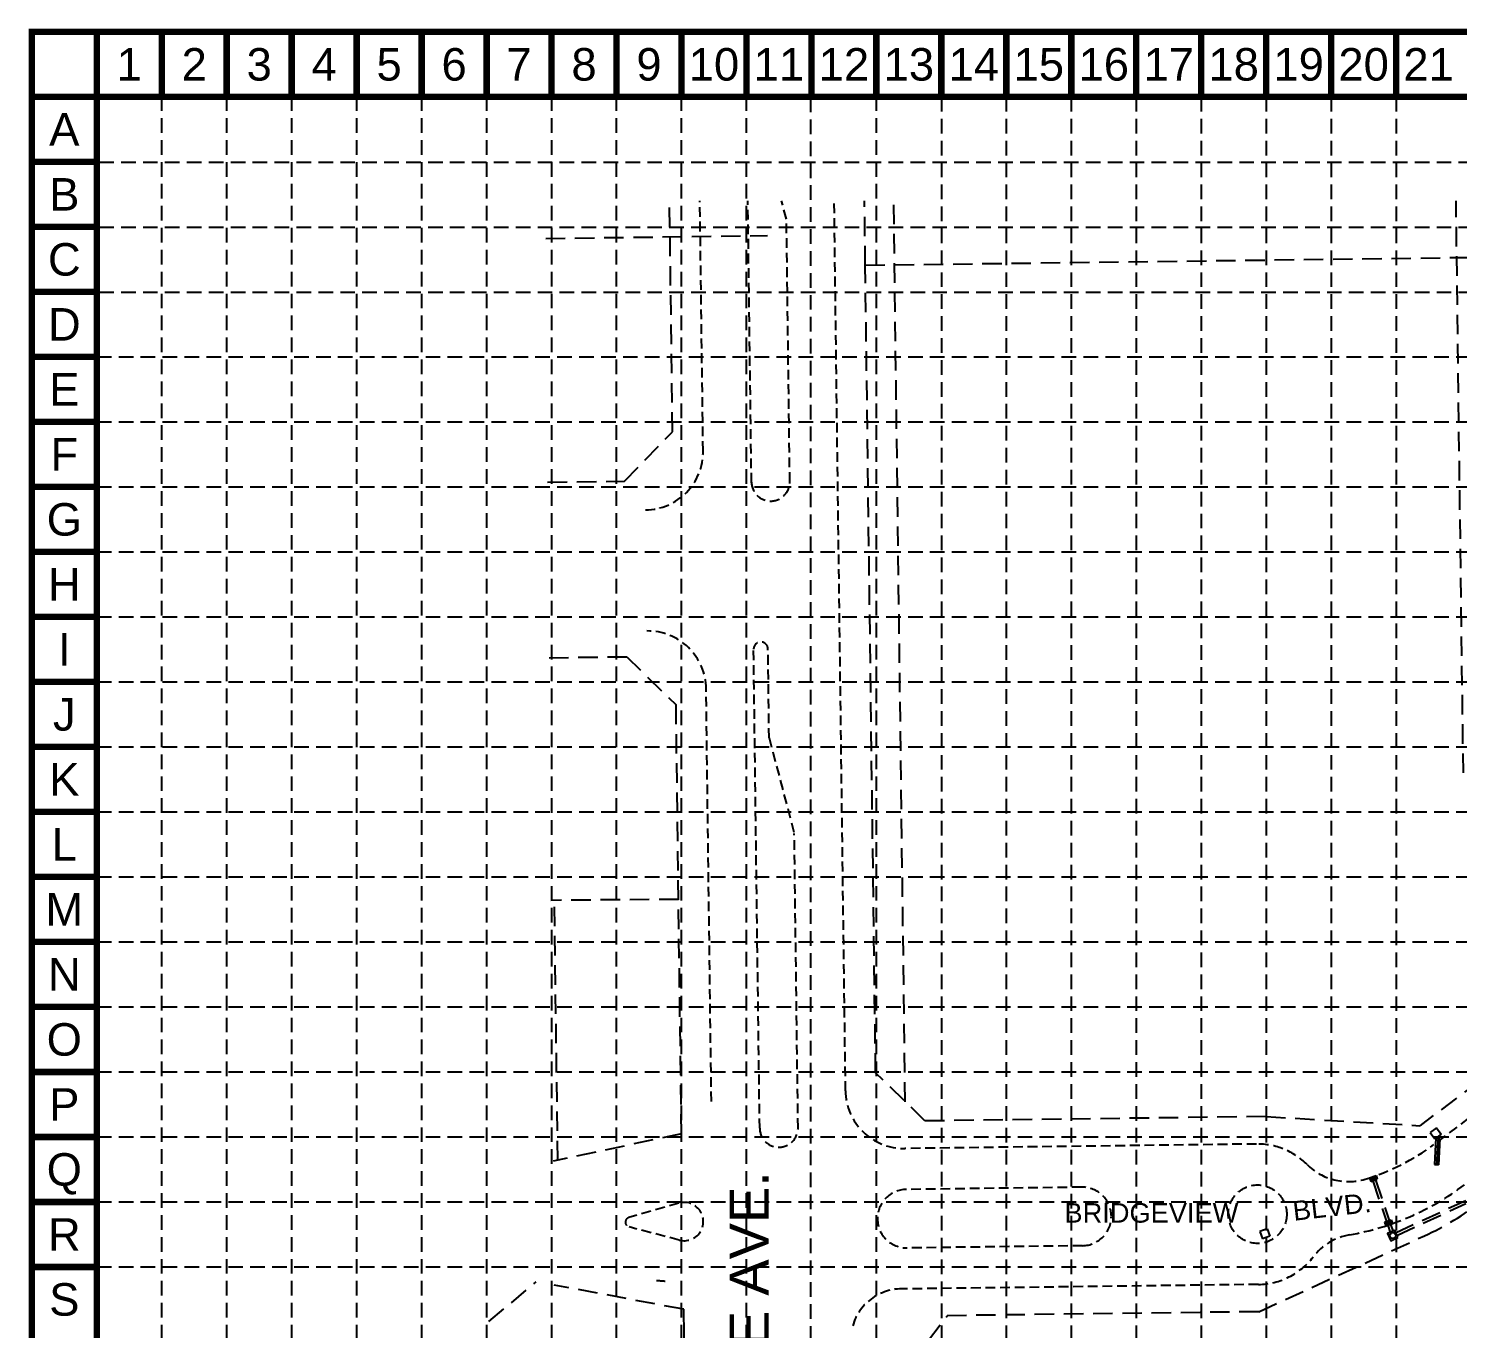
# Model space of a CAD drawing. Header units: feet. Extents: x 8623 to 10760, y 1981 to 3317.
# Drawn here: x 8623 to 9356, y 2651 to 3317 of the extents above; entities that cross this region are included whole.
import ezdxf
from ezdxf.enums import TextEntityAlignment as Align

# ---------------------------------------------------------------- set-up
doc = ezdxf.new("R2010")
doc.units = ezdxf.units.FT
doc.header["$LTSCALE"] = 40
doc.header["$MEASUREMENT"] = 0
for name, pattern in [('DASHED', [0.75, 0.5, -0.25]), ('HIDDEN', [0.375, 0.25, -0.125]), ('HIDDEN2', [0.1875, 0.125, -0.0625])]:
    doc.linetypes.add(name, pattern=pattern)
for name, color, linetype in [('$-EXIST_LOT', 254, 'HIDDEN'), ('$-xstm-undr', 7, 'HIDDEN'), ('BASE', 7, 'CONTINUOUS'), ('EGSU-EASEMENT', 2, 'HIDDEN'), ('EGSU-ROAD_TEXT', 4, 'CONTINUOUS'), ('EGSUL-CONC-ex', 254, 'HIDDEN2'), ('GRID', 254, 'DASHED'), ('U-STRM_UNDR', 2, 'CONTINUOUS'), ('Z-GATE', 2, 'CONTINUOUS')]:
    doc.layers.add(name, color=color, linetype=linetype)
doc.styles.get("Standard").update_dxf_attribs({"font": 'ARIAL.TTF'})

msp = doc.modelspace()

# ---------------------------------------------------------------- linework, layer by layer
at = {"layer": '$-EXIST_LOT', "color": 253}
for p, q in [((8953.697058311685, 3110.593493067957), (8952.183539561873, 3229.063576163164)), ((9052.615408069902, 3195.897989770514), (9052.191699944253, 3229.063576163163)), ((8888.608544426806, 3209.770112831912), (9002.41552915025, 3211.22405800303)), ((9362.58816396863, 3199.858057711096), (9052.615408069902, 3195.897989770514)), ((9057.904480922438, 2781.897898648619), (9052.615408069902, 3195.897989770514)), ((8929.018460566609, 3085.276170671293), (8953.697058311685, 3110.593493067957)), ((8889.60915144671, 3084.772695644418), (8929.018460566607, 3085.276170671291)), ((8890.329588501041, 2994.774555269426), (8930.168164939469, 2995.283514416158)), ((8930.168164939467, 2995.283514416157), (8955.485487336133, 2970.60491667108)), ((8958.29585432278, 2750.624549412427), (8955.485487336133, 2970.604916671082)), ((8956.759849280643, 2870.85473816929), (8891.325729034463, 2870.335098662972)), ((8894.82365477074, 2737.083534588368), (8893.12111253412, 2870.34935654849)), ((9083.221863237619, 2757.219184798352), (9057.904480922438, 2781.897898648619)), ((9083.221863237619, 2757.219184798352), (9057.904480922438, 2781.897898648619)), ((9367.977661612917, 2777.958657146455), (9337.149503143193, 2754.776875708409)), ((9258.20758634607, 2759.454516588857), (9083.221863237619, 2757.219184798352)), ((9258.20758634607, 2759.454516588857), (9337.149503143195, 2754.776875708409)), ((8958.29585432278, 2750.624549412428), (8892.396555612862, 2736.565742769145)), ((9254.48532670897, 2659.398808190015), (9339.488964752973, 2698.314966527406)), ((8859.517612063846, 2654.353193472325), (8883.773323200485, 2674.761407982051)), ((8959.445601656314, 2660.62853042727), (8892.90495290657, 2673.05594586111)), ((9075.864431961458, 2632.826707198787), (9094.630130694142, 2657.356759300645)), ((9254.48532670897, 2659.398808190015), (9094.630130694142, 2657.356759300645))]:
    msp.add_line(p, q, dxfattribs=at)
at = {"layer": '$-EXIST_LOT', "color": 7, "linetype": 'Continuous'}
msp.add_line((8965.241174779512, 2206.98233042136), (8959.445601656316, 2660.62853042727), dxfattribs=at)
at = {"layer": '$-EXIST_LOT', "color": 253}
msp.add_arc((9277.0488961923, 2834.701321556561), 150, 294.5991386770081, 307.6956808869155, dxfattribs=at)
at = {"layer": '$-xstm-undr', "color": 253}
msp.add_line((9359.462457908372, 2935.670849651008), (9355.714551639074, 3229.063576163164), dxfattribs=at)
at = {"layer": '$-xstm-undr', "color": 5}
for p, q in [((9312.948575263541, 2726.498846803984), (9320.0136538906, 2705.664148246207)), ((9314.36912289248, 2726.980556710374), (9321.434201519542, 2706.145858152598)), ((9320.655933765789, 2703.770084740955), (9321.949976894539, 2699.953991540661)), ((9322.07648139473, 2704.251794647345), (9323.370524523478, 2700.435701447058))]:
    msp.add_line(p, q, dxfattribs=at)
for points in [[(9324.627536386593, 2699.8943223292), (9360.762250087997, 2716.488589315661)], [(9325.253534562313, 2698.531184995343), (9360.783212694289, 2714.847599447578)]]:
    msp.add_lwpolyline(points, dxfattribs=at)
at = {"layer": 'BASE', "const_width": 3.333333333326891}
for points in [[(8624.961056599677, 1982.359437240904), (10758.29438992889, 1982.359437240904), (10758.29438992889, 3315.69277057166), (8624.961056599677, 3315.69277057166)], [(8658.294389932946, 2015.692770574173), (10724.96105659562, 2015.692770574173), (10724.96105659562, 3282.359437238391), (8658.294389932946, 3282.359437238391)]]:
    msp.add_lwpolyline(points, close=True, dxfattribs=at)
for points in [[(8658.294389932946, 3282.359437238391), (8658.294389932946, 3315.69277057166)], [(8691.627723266216, 3282.359437238391), (8691.627723266216, 3315.69277057166)], [(8724.961056599484, 3282.359437238391), (8724.961056599484, 3315.69277057166)], [(8758.294389932753, 3282.359437238391), (8758.294389932753, 3315.69277057166)], [(8791.627723266021, 3282.359437238391), (8791.627723266021, 3315.69277057166)], [(8824.961056599292, 3282.359437238391), (8824.961056599292, 3315.69277057166)], [(8858.29438993256, 3282.359437238391), (8858.29438993256, 3315.69277057166)], [(8891.627723265829, 3282.359437238391), (8891.627723265829, 3315.69277057166)], [(8924.961056599097, 3282.359437238391), (8924.961056599097, 3315.69277057166)], [(8958.294389932367, 3282.359437238391), (8958.294389932367, 3315.69277057166)], [(8991.627723265636, 3282.359437238391), (8991.627723265636, 3315.69277057166)], [(9024.961056598904, 3282.359437238391), (9024.961056598904, 3315.69277057166)], [(9058.294389932173, 3282.359437238391), (9058.294389932173, 3315.69277057166)], [(9091.627723265443, 3282.359437238391), (9091.627723265443, 3315.69277057166)], [(9124.961056598711, 3282.359437238391), (9124.961056598711, 3315.69277057166)], [(9158.29438993198, 3282.359437238391), (9158.29438993198, 3315.69277057166)], [(9191.627723265248, 3282.359437238391), (9191.627723265248, 3315.69277057166)], [(9224.961056598519, 3282.359437238391), (9224.961056598519, 3315.69277057166)], [(9258.294389931787, 3282.359437238391), (9258.294389931787, 3315.69277057166)], [(9291.627723265055, 3282.359437238391), (9291.627723265055, 3315.69277057166)], [(9324.961056598324, 3282.359437238391), (9324.961056598324, 3315.69277057166)], [(8658.294389932946, 3282.359437238391), (8624.961056599677, 3282.359437238391)], [(8658.294389932946, 3249.026103905122), (8624.961056599677, 3249.026103905122)], [(8658.294389932946, 3215.692770571854), (8624.961056599677, 3215.692770571854)], [(8658.294389932946, 3182.359437238584), (8624.961056599677, 3182.359437238584)], [(8658.294389932946, 3149.026103905316), (8624.961056599677, 3149.026103905316)], [(8658.294389932946, 3115.692770572046), (8624.961056599677, 3115.692770572046)], [(8658.294389932946, 3082.359437238778), (8624.961056599677, 3082.359437238778)], [(8658.294389932946, 3049.026103905509), (8624.961056599677, 3049.026103905509)], [(8658.294389932946, 3015.69277057224), (8624.961056599677, 3015.69277057224)], [(8658.294389932946, 2982.359437238971), (8624.961056599677, 2982.359437238971)], [(8658.294389932946, 2949.026103905702), (8658.294389932946, 2982.359437238971)], [(8658.294389932946, 2949.026103905702), (8624.961056599677, 2949.026103905702)], [(8658.294389932946, 2915.692770572433), (8624.961056599677, 2915.692770572433)], [(8658.294389932946, 2882.359437239164), (8624.961056599677, 2882.359437239164)], [(8658.294389932946, 2849.026103905896), (8624.961056599677, 2849.026103905896)], [(8658.294389932946, 2815.692770572627), (8624.961056599677, 2815.692770572627)], [(8658.294389932946, 2782.359437239358), (8624.961056599677, 2782.359437239358)], [(8658.294389932946, 2749.026103906089), (8624.961056599677, 2749.026103906089)], [(8658.294389932946, 2715.69277057282), (8624.961056599677, 2715.69277057282)], [(8658.294389932946, 2682.359437239551), (8624.961056599677, 2682.359437239551)]]:
    msp.add_lwpolyline(points, dxfattribs=at)
at = {"layer": 'EGSU-EASEMENT', "color": 253}
msp.add_line((9073.092393194403, 2767.093123957594), (9067.191013243259, 3229.063576163164), dxfattribs=at)
at = {"layer": 'EGSUL-CONC-ex', "color": 7}
for p, q in [((8969.374664307314, 3100.884176784473), (8967.743971844511, 3229.063576163164)), ((9042.471381254249, 2772.699928621465), (9036.641624681777, 3229.063576163164)), ((8973.636797558076, 2767.236853359494), (8970.933610228825, 2978.847134891706))]:
    msp.add_line(p, q, dxfattribs=at)
at = {"layer": 'EGSUL-CONC-ex', "color": 253}
for p, q in [((8994.196854464491, 3084.495568036839), (8992.349920747509, 3229.063576163164)), ((9012.149656028962, 3219.574087877783), (9009.648667408766, 3229.063576163164)), ((9013.872578354712, 3084.955984982448), (9012.152794382433, 3219.571396999916))]:
    msp.add_line(p, q, dxfattribs=at)
at = {"layer": 'EGSUL-CONC-ex'}
for p, q in [((8998.421064357737, 2753.458522316136), (8995.283266619219, 2999.090874781755)), ((9003.246000998777, 2953.667317579101), (9002.664539314348, 2999.185165865717)), ((9003.246000998777, 2953.667317579101), (9016.176729383738, 2904.615984751523)), ((9018.10445821141, 2753.709965206702), (9016.176729383737, 2904.615984751523)), ((9368.167633398749, 2763.087330010495), (9344.361575977302, 2745.18594220663)), ((9253.384300376889, 2745.39175992078), (9072.852133522641, 2743.085575824104)), ((9163.659882593118, 2723.24387394122), (9073.66722499449, 2722.094274734675)), ((8956.926068726449, 2715.089686227709), (8931.306350081326, 2707.684956891287)), ((8957.168457480366, 2696.116802131293), (8931.367932589943, 2702.864610322076)), ((9164.043082328633, 2693.246321408344), (9074.050424730005, 2692.096722201798)), ((9254.303979742126, 2673.397633841876), (9072.57941355326, 2671.076217598872))]:
    msp.add_line(p, q, dxfattribs=at)
msp.add_circle((9253.844140059506, 2709.394696881327), 15, dxfattribs=at)
at = {"layer": 'EGSUL-CONC-ex', "color": 7}
for centre, radius, start, end in [((8939.377172074317, 3100.500977819252), 29.9999396952, 270.7318774880282, 0.7318774880264519), ((8940.936117995829, 2978.463935926484), 29.9999396952, 0.7318774880264519, 90.73187748802819), ((9072.468933787126, 2773.083128356981), 30, 180.7318774880281, 270.7318774880282)]:
    msp.add_arc(centre, radius, start, end, dxfattribs=at)
at = {"layer": 'EGSUL-CONC-ex'}
for centre, radius, start, end in [((9004.030139180622, 3084.921382458653), 9.84249999900017, 180.7318774880281, 0.7318774880280803), ((8998.973902966782, 2999.138020323737), 3.690937462498576, 0.7318774880394783, 180.7318774880167), ((9008.262761284574, 2753.584243761419), 9.84249990000018, 180.7318774880281, 0.7318774880280803), ((9253.844140059506, 2709.394696881327), 36, 45.062826049297, 90.73187748802819), ((9277.0488961923, 2834.701321556561), 112, 286.5902619026199, 306.9419860984219), ((9300.461985961472, 2756.114889983033), 30, 225.062826049297, 286.5902619026199), ((9073.858824862247, 2707.095498468237), 15, 90.73187748802819, 270.7318774880282), ((9163.851482460876, 2708.245097674782), 15, 270.7318774880282, 90.73187748802819), ((9277.0488961923, 2834.701321556561), 138, 280.0048755066699, 306.9419860984219), ((8959.658243096026, 2705.636600847032), 9.840000000006734, 255.3432933566535, 106.1205955322175), ((8932.000500073596, 2705.283258369774), 2.500000000001789, 106.1205955322425, 255.3432933566539), ((9306.235868482629, 2669.256102077351), 30, 100.0048755066699, 142.5433843690685), ((9253.844140059506, 2709.394696881327), 36, 270.7318774880282, 322.5433843690685), ((8946.13354191639, 2645.170470202215), 29.9999396952, 82.78187717808983, 91.24327934334644), ((9071.268472854597, 2645.025325117153), 26.08385639834525, 87.11917497279622, 166.8908453044986)]:
    msp.add_arc(centre, radius, start, end, dxfattribs=at)
at = {"layer": 'GRID', "color": 253, "linetype": 'HIDDEN', "ltscale": 0.75}
for p, q in [((8691.516276119937, 3282.675903890946), (8691.516276119937, 2115.545549140903)), ((8724.849609453206, 3282.675903890946), (8724.849609453206, 2115.545549140903)), ((8758.182942786474, 3282.675903890946), (8758.182942786474, 2115.545549140903)), ((8791.516276119743, 3282.675903890946), (8791.516276119743, 2115.545549140903)), ((8824.849609453013, 3282.675903890946), (8824.849609453013, 2115.545549140903)), ((8858.182942786281, 3282.675903890946), (8858.182942786281, 2115.545549140903)), ((8891.51627611955, 3282.675903890946), (8891.51627611955, 2115.545549140903)), ((8924.849609452818, 3282.675903890946), (8924.849609452818, 2115.545549140903)), ((8958.182942786088, 3282.675903890946), (8958.182942786088, 2115.545549140903)), ((8991.516276119357, 3282.675903890946), (8991.516276119357, 2115.545549140903)), ((9024.475195675277, 3281.988399273718), (9024.475195675277, 2114.858044523675)), ((9058.182942785894, 3282.675903890946), (9058.182942785894, 2115.545549140903)), ((9091.627723265443, 3282.359437238391), (9091.627723265443, 2115.545549140903)), ((9124.961056598711, 3282.359437238391), (9124.961056598711, 2115.545549140903)), ((9158.29438993198, 3282.359437238391), (9158.29438993198, 2115.545549140903)), ((9191.627723265248, 3282.359437238391), (9191.627723265248, 2115.545549140903)), ((9224.961056598519, 3282.359437238391), (9224.961056598519, 2115.545549140903)), ((9258.294389931787, 3282.359437238391), (9258.294389931787, 2115.545549140903)), ((9291.627723265055, 3282.359437238391), (9291.627723265055, 2115.545549140903)), ((9324.961056598324, 3282.359437238391), (9324.961056598324, 2115.545549140903)), ((8659.52172441713, 3248.916570304225), (10726.1883910798, 3248.916570304225)), ((8659.52172441713, 3215.583236970956), (10726.1883910798, 3215.583236970956)), ((8659.52172441713, 3182.249903637688), (10726.1883910798, 3182.249903637688)), ((8658.294389932946, 3149.026103905316), (10724.96105659562, 3149.026103905316)), ((8658.294389932946, 3115.692770572046), (10724.96105659562, 3115.692770572046)), ((8658.294389932946, 3082.359437238778), (10724.96105659562, 3082.359437238778)), ((8658.294389932946, 3049.026103905509), (10724.96105659562, 3049.026103905509)), ((8658.294389932946, 3015.69277057224), (10724.96105659562, 3015.69277057224)), ((8658.294389932946, 2982.359437238971), (10724.96105659562, 2982.359437238971)), ((8658.294389932946, 2949.026103905702), (10724.96105659562, 2949.026103905702)), ((8658.294389932946, 2915.692770572433), (10724.96105659562, 2915.692770572433)), ((8658.294389932946, 2882.359437239164), (10724.96105659562, 2882.359437239164)), ((8658.294389932946, 2849.026103905896), (10724.96105659562, 2849.026103905896)), ((8658.294389932946, 2815.692770572627), (10724.96105659562, 2815.692770572627)), ((8658.294389932946, 2782.359437239358), (10724.96105659562, 2782.359437239358)), ((8658.294389932946, 2749.026103906089), (10724.96105659562, 2749.026103906089)), ((8658.294389932946, 2715.69277057282), (10724.96105659562, 2715.69277057282)), ((8658.294389932946, 2682.359437239551), (10724.96105659562, 2682.359437239551))]:
    msp.add_line(p, q, dxfattribs=at)
at = {"layer": 'U-STRM_UNDR', "color": 5}
for p, q in [((9311.359263635726, 2728.071770371643), (9314.673874769918, 2729.195760153221)), ((9311.359263635726, 2728.071770371643), (9312.001543510913, 2726.17770686639)), ((9312.001543510913, 2726.17770686639), (9315.316154645105, 2727.301696647968)), ((9312.187916419274, 2728.352767817037), (9312.830196294462, 2726.458704311785)), ((9313.016569202822, 2728.633765262432), (9313.65884907801, 2726.739701757179)), ((9313.84522198637, 2728.914762707826), (9314.487501861557, 2727.020699202574)), ((9314.673874769918, 2729.195760153221), (9315.316154645105, 2727.301696647968)), ((9319.06662213798, 2705.343008308615), (9322.381233272174, 2706.466998090193)), ((9319.06662213798, 2705.343008308615), (9319.708902013168, 2703.448944803363)), ((9319.89527492153, 2705.62400575401), (9320.537554796716, 2703.729942248757)), ((9320.723927705078, 2705.905003199404), (9321.366207580264, 2704.010939694152)), ((9321.552580488626, 2706.186000644799), (9322.194860363812, 2704.291937139546)), ((9322.381233272174, 2706.466998090193), (9323.02351314736, 2704.572934584941)), ((9319.708902013168, 2703.448944803363), (9323.02351314736, 2704.572934584941))]:
    msp.add_line(p, q, dxfattribs=at)
msp.add_lwpolyline([(9325.907831875826, 2697.456151565585), (9324.238507373486, 2701.091175819203), (9320.60348830187, 2699.42185369661), (9322.272812804207, 2695.786829442992), (9325.907831875826, 2697.456151565585)], close=True, dxfattribs=at)
msp.add_circle((9323.255660088847, 2698.439002631098), 1.5, dxfattribs=at)
at = {"layer": 'Z-GATE', "color": 7}
for p, q in [((9345.651413377136, 2753.674228435145), (9342.454448331122, 2751.270213773205)), ((9342.454448331122, 2751.270213773205), (9344.858462993063, 2748.07324872719)), ((9348.055428039075, 2750.477263389128), (9344.858462993063, 2748.07324872719)), ((9345.651413377136, 2753.674228435145), (9348.055428039075, 2750.477263389128)), ((9346.456945516069, 2749.275256058159), (9345.656257577419, 2734.287596830646)), ((9345.405026617624, 2748.330030883329), (9344.684843983243, 2734.849308388742)), ((9347.402170690897, 2748.223337159718), (9345.405026617624, 2748.330030883329)), ((9347.402170690897, 2748.223337159718), (9346.681988056516, 2734.74261466513)), ((9344.684843983243, 2734.849308388742), (9346.681988056516, 2734.74261466513)), ((9258.740072440973, 2701.876453068885), (9254.985904936744, 2700.495791506376)), ((9254.985904936744, 2700.495791506376), (9256.366566499253, 2696.741624002146)), ((9260.120734003482, 2698.122285564655), (9256.366566499253, 2696.741624002146)), ((9258.740072440973, 2701.876453068885), (9260.120734003482, 2698.122285564655))]:
    msp.add_line(p, q, dxfattribs=at)

# ---------------------------------------------------------------- texts
at = {"layer": 'BASE'}
for s, p in [('1', (8674.96105659958, 3299.026103905026)), ('2', (8708.29438993285, 3299.026103905026)), ('3', (8741.627723266118, 3299.026103905026)), ('4', (8774.961056599388, 3299.026103905026)), ('5', (8808.294389932656, 3299.026103905026)), ('6', (8841.627723265925, 3299.026103905026)), ('7', (8874.961056599193, 3299.026103905026)), ('8', (8908.294389932464, 3299.026103905026)), ('9', (8941.627723265732, 3299.026103905026)), ('10', (8974.961056599, 3299.026103905026)), ('11', (9008.294389932269, 3299.026103905026)), ('12', (9041.62772326554, 3299.026103905026)), ('13', (9074.961056598808, 3299.026103905026)), ('14', (9108.294389932076, 3299.026103905026)), ('15', (9141.627723265345, 3299.026103905026)), ('16', (9174.961056598615, 3299.026103905026)), ('17', (9208.294389931883, 3299.026103905026)), ('18', (9241.627723265152, 3299.026103905026)), ('19', (9274.96105659842, 3299.026103905026)), ('20', (9308.29438993169, 3299.026103905026)), ('21', (9341.627723264959, 3299.026103905026)), ('A', (8641.627723266312, 3265.692770571757)), ('B', (8641.627723266312, 3232.359437238488)), ('C', (8641.627723266312, 3199.026103905219)), ('D', (8641.627723266312, 3165.69277057195)), ('E', (8641.627723266312, 3132.359437238681)), ('F', (8641.627723266312, 3099.026103905412)), ('G', (8641.627723266312, 3065.692770572143)), ('H', (8641.627723266312, 3032.359437238874)), ('I', (8641.627723266312, 2999.026103905605)), ('J', (8641.627723266312, 2965.692770572336)), ('K', (8641.627723266312, 2932.359437239068)), ('L', (8641.627723266312, 2899.026103905799)), ('M', (8641.627723266312, 2865.69277057253)), ('N', (8641.627723266312, 2832.359437239261)), ('O', (8641.627723266312, 2799.026103905992)), ('P', (8641.627723266312, 2765.692770572723)), ('Q', (8641.627723266312, 2732.359437239454)), ('R', (8641.627723266312, 2699.026103906185)), ('S', (8641.627723266312, 2665.692770572916))]:
    msp.add_text(s, height=16.66666666663446, dxfattribs=at).set_placement(p, align=Align.MIDDLE_CENTER)
at = {"layer": 'EGSU-ROAD_TEXT', "color": 7}
for s, height, rotation, p in [('SANTA  FE AVE.', 20, 90, (9002.960074969476, 2515.497114380494)), ('BLVD.', 10, 6.605584543411154, (9272.535126203991, 2705.992834122052))]:
    msp.add_text(s, height=height, rotation=rotation, dxfattribs=at).set_placement(p)
msp.add_text('BRIDGEVIEW', height=10, dxfattribs=at).set_placement((9154.785446649781, 2705.072252454387))

doc.saveas('drawing.dxf')
